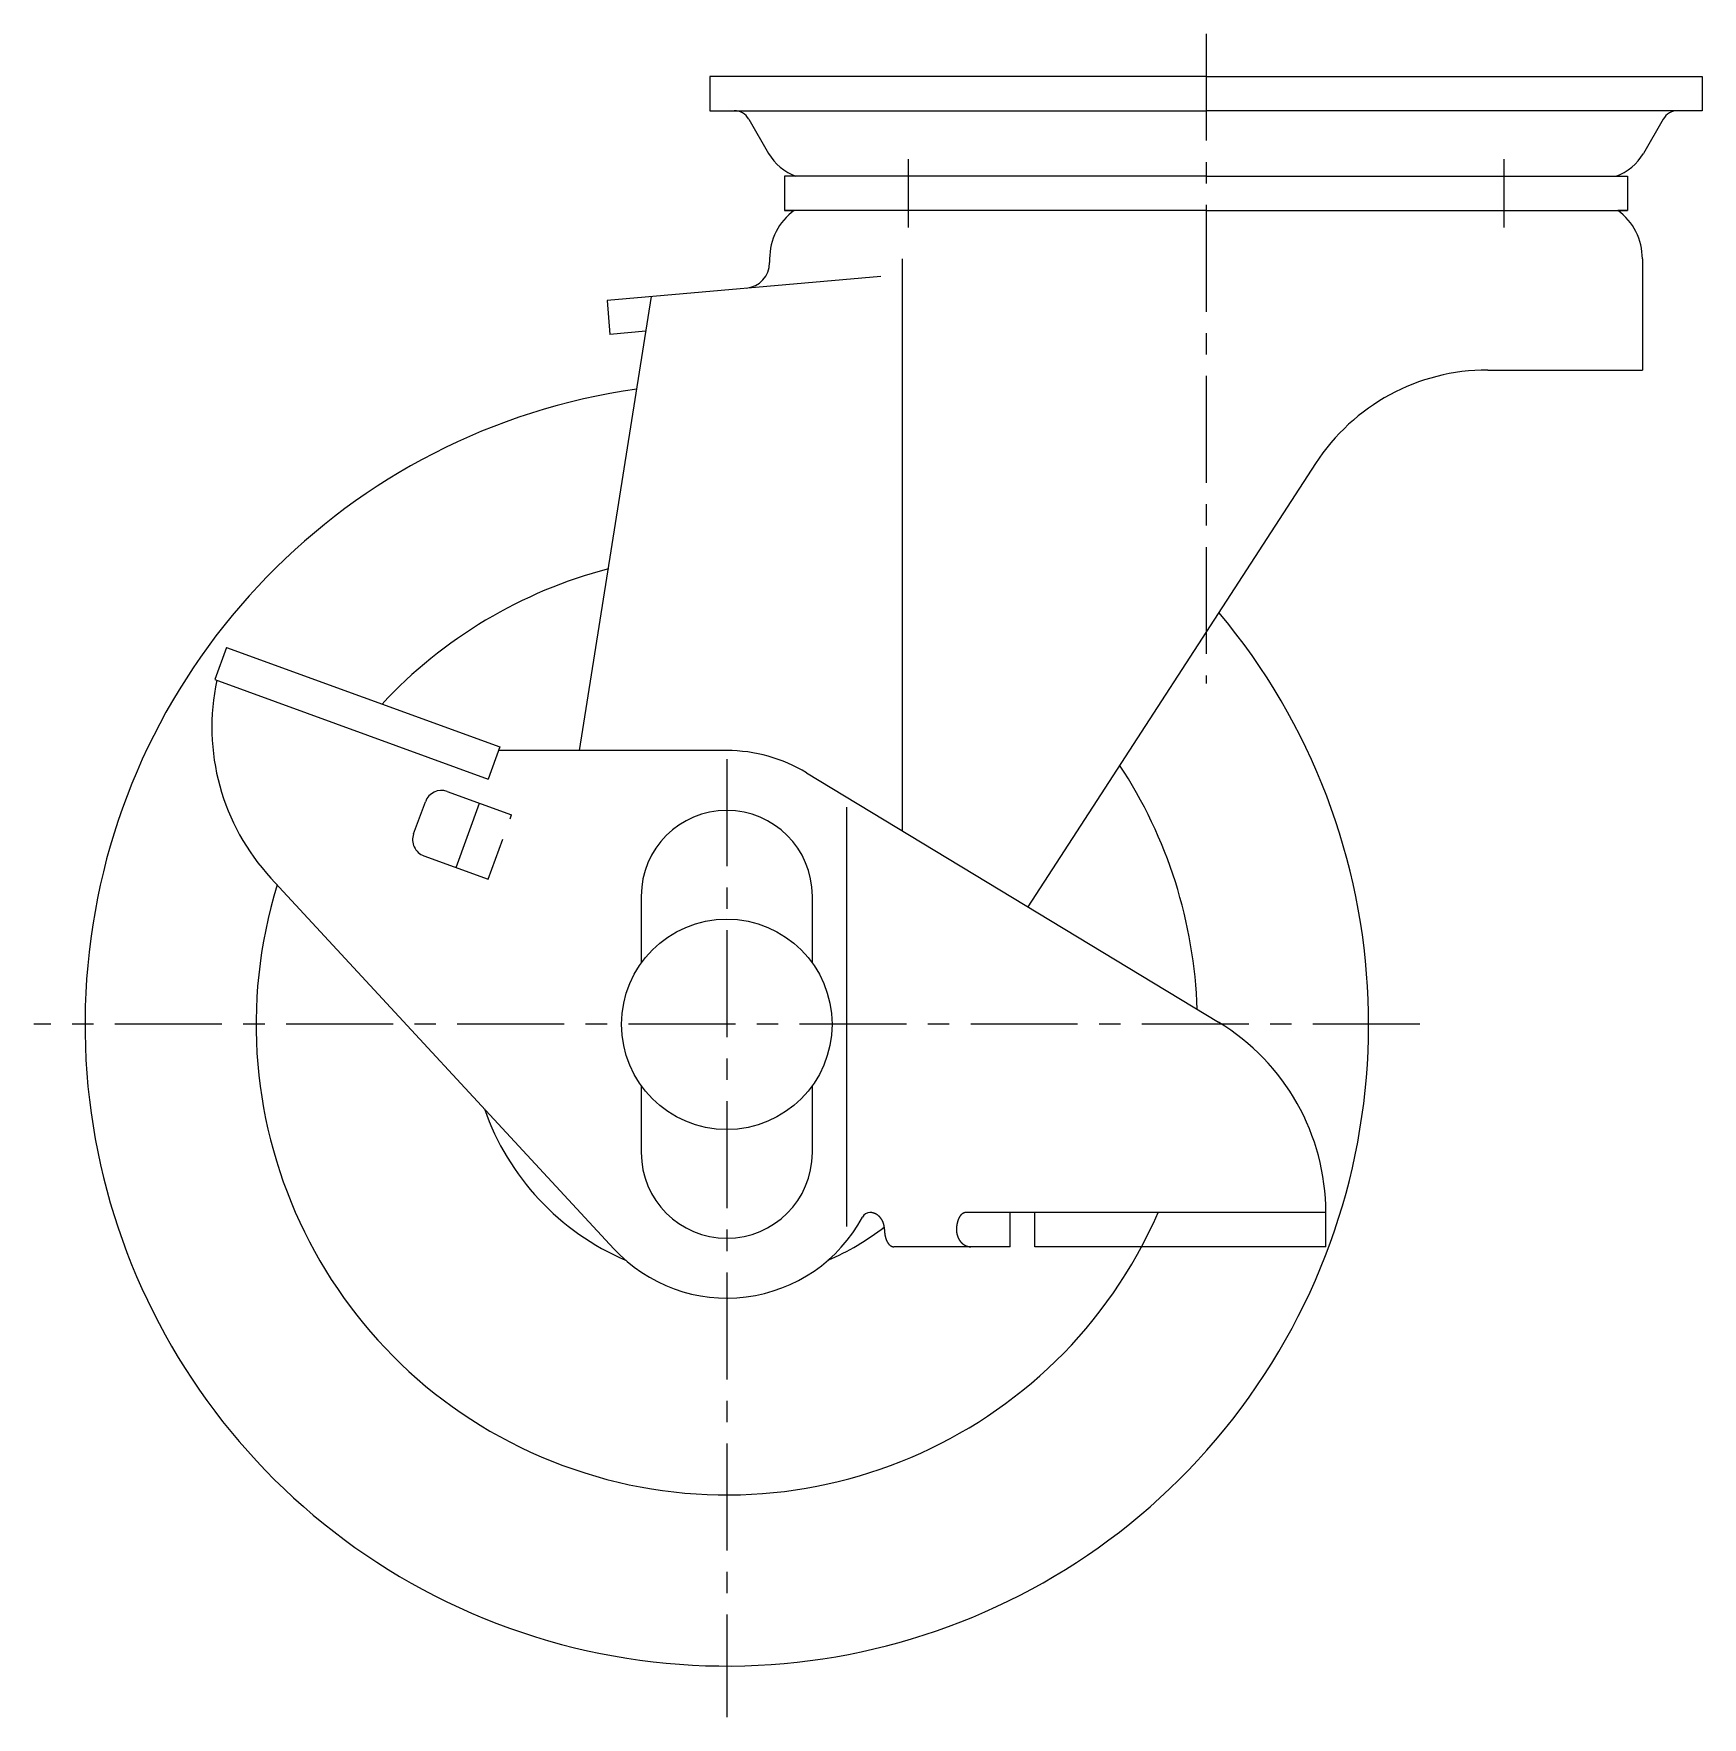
# Model space of a CAD drawing. Extents: x -17 to 219, y -16 to 242.
# Drawn here: x 121.6 to 219.1, y 33.1 to 131.5 of the extents above; entities that cross this region are included whole.
import ezdxf

# ---------------------------------------------------------------- set-up
doc = ezdxf.new("R2010")
doc.units = 0
doc.header["$LTSCALE"] = 5
doc.linetypes.add('CENTER', pattern=[2, 1.25, -0.25, 0.25, -0.25])
doc.linetypes.add('DASHED', pattern=[0.75, 0.5, -0.25])
doc.layers.get('0').update_dxf_attribs({"linetype": 'CONTINUOUS'})
doc.layers.add('CENTER', color=1, linetype='CENTER')

msp = doc.modelspace()

# ---------------------------------------------------------------- linework, layer by layer
at = {"color": 7, "linetype": 'CONTINUOUS'}
for p, q in [((161.080964, 129.008493), (161.080964, 127.008493)), ((190.080964, 129.008493), (161.080964, 129.008493)), ((190.080964, 129.008493), (219.080964, 129.008493)), ((219.080964, 129.008493), (219.080964, 127.008493)), ((161.080964, 127.008493), (190.080964, 127.008493)), ((219.080964, 127.008493), (190.080964, 127.008493)), ((163.371459, 126.508493), (164.52616, 124.508493)), ((216.790469, 126.508493), (215.635768, 124.508493)), ((166.123382, 123.180368), (165.455747, 123.180368)), ((165.455747, 123.180368), (165.455747, 121.180368)), ((190.080964, 123.180368), (165.455747, 123.180368)), ((190.080964, 123.180368), (214.706182, 123.180368)), ((214.038546, 123.180368), (214.706182, 123.180368)), ((214.706182, 123.180368), (214.706182, 121.180368)), ((165.455747, 121.180368), (166.018997, 121.180368)), ((190.080964, 121.180368), (165.455747, 121.180368)), ((190.080964, 121.180368), (214.706182, 121.180368)), ((214.706182, 121.180368), (214.142931, 121.180368)), ((164.580964, 118.352243), (164.580964, 118.126739)), ((172.322586, 118.352243), (172.322586, 84.931539)), ((215.580964, 118.352243), (215.580964, 111.852243)), ((171.074386, 117.320343), (155.080964, 115.9211)), ((153.477999, 89.612243), (157.68094, 116.148569)), ((155.080964, 115.9211), (155.255276, 113.928711)), ((157.358493, 114.112719), (155.255276, 113.928711)), ((206.545775, 111.852243), (215.580964, 111.852243)), ((196.481728, 106.387911), (179.661461, 80.486972)), ((132.851338, 95.637659), (132.167298, 93.758273)), ((132.851338, 95.637659), (148.826112, 89.823316)), ((132.167298, 93.758273), (148.142072, 87.943931)), ((148.826112, 89.823316), (148.142072, 87.943931)), ((162.080964, 89.612243), (148.749288, 89.612243)), ((166.743197, 88.310527), (190.8153, 73.731987)), ((143.783904, 84.741375), (144.467944, 86.62076)), ((145.749657, 87.218432), (149.508427, 85.850352)), ((146.260961, 82.775622), (147.629042, 86.534392)), ((169.080964, 86.310183), (169.080964, 61.790417)), ((144.381576, 83.459662), (148.140347, 82.091581)), ((135.446967, 82.153056), (155.47389, 60.501058)), ((157.080964, 81.112243), (157.080964, 77.193094)), ((167.080964, 77.193094), (167.080964, 81.112243)), ((157.080964, 70.031391), (157.080964, 66.112243)), ((167.080964, 66.112243), (167.080964, 70.031391)), ((170.538347, 62.612243), (170.507114, 62.612243)), ((197.080964, 62.612243), (176.03982, 62.612243)), ((178.633794, 60.612243), (178.633794, 62.612243)), ((180.080964, 60.612243), (180.080964, 62.612243)), ((197.080964, 60.612243), (197.080964, 62.612243)), ((178.633794, 60.612243), (171.835171, 60.612243)), ((197.080964, 60.612243), (180.080964, 60.612243))]:
    msp.add_line(p, q, dxfattribs=at)
at = {"color": 3, "linetype": 'DASHED'}
msp.add_line((148.140347, 82.091581), (149.508427, 85.850352), dxfattribs=at)
at = {"color": 7, "linetype": 'CONTINUOUS'}
for points in [[(171.294, 61.6122, 0), (171.294, 61.6245, 0), (171.294, 61.6368, 0), (171.293, 61.6491, 0), (171.293, 61.6613, 0), (171.292, 61.6736, 0), (171.292, 61.6858, 0), (171.291, 61.698, 0), (171.29, 61.7103, 0), (171.289, 61.7225, 0), (171.288, 61.7347, 0), (171.286, 61.7468, 0), (171.285, 61.759, 0), (171.283, 61.7711, 0), (171.282, 61.7832, 0), (171.28, 61.7953, 0), (171.278, 61.8073, 0), (171.276, 61.8194, 0), (171.274, 61.8313, 0), (171.271, 61.8433, 0), (171.269, 61.8552, 0), (171.266, 61.8671, 0), (171.264, 61.879, 0), (171.261, 61.8908, 0), (171.258, 61.9025, 0), (171.255, 61.9142, 0), (171.252, 61.9259, 0), (171.248, 61.9376, 0), (171.245, 61.9491, 0), (171.241, 61.9607, 0), (171.238, 61.9721, 0), (171.234, 61.9836, 0), (171.23, 61.9949, 0), (171.226, 62.0062, 0), (171.222, 62.0175, 0), (171.218, 62.0287, 0), (171.213, 62.0398, 0), (171.209, 62.0509, 0), (171.204, 62.0619, 0), (171.2, 62.0728, 0), (171.195, 62.0836, 0), (171.19, 62.0944, 0), (171.185, 62.1051, 0), (171.18, 62.1158, 0), (171.174, 62.1263, 0), (171.169, 62.1368, 0), (171.164, 62.1472, 0), (171.158, 62.1576, 0), (171.152, 62.1678, 0), (171.147, 62.178, 0), (171.141, 62.1881, 0), (171.135, 62.198, 0), (171.129, 62.2079, 0), (171.122, 62.2178, 0), (171.116, 62.2275, 0), (171.11, 62.2371, 0), (171.103, 62.2466, 0), (171.097, 62.2561, 0), (171.09, 62.2654, 0), (171.083, 62.2747, 0), (171.076, 62.2838, 0), (171.069, 62.2928, 0), (171.062, 62.3018, 0), (171.055, 62.3106, 0), (171.048, 62.3193, 0), (171.04, 62.328, 0), (171.033, 62.3365, 0), (171.025, 62.3449, 0), (171.018, 62.3532, 0), (171.01, 62.3614, 0), (171.002, 62.3695, 0), (170.995, 62.3774, 0), (170.987, 62.3853, 0), (170.979, 62.393, 0), (170.97, 62.4006, 0), (170.962, 62.4081, 0), (170.954, 62.4155, 0), (170.946, 62.4227, 0), (170.937, 62.4298, 0), (170.929, 62.4368, 0), (170.92, 62.4437, 0), (170.912, 62.4505, 0), (170.903, 62.4571, 0), (170.894, 62.4636, 0), (170.885, 62.47, 0), (170.877, 62.4762, 0), (170.868, 62.4823, 0), (170.859, 62.4883, 0), (170.85, 62.4942, 0), (170.84, 62.4999, 0), (170.831, 62.5055, 0), (170.822, 62.5109, 0), (170.813, 62.5162, 0), (170.803, 62.5214, 0), (170.794, 62.5265, 0), (170.784, 62.5314, 0), (170.775, 62.5361, 0), (170.765, 62.5407, 0), (170.756, 62.5452, 0), (170.746, 62.5496, 0), (170.736, 62.5538, 0), (170.727, 62.5579, 0), (170.717, 62.5618, 0), (170.707, 62.5655, 0), (170.697, 62.5692, 0), (170.687, 62.5727, 0), (170.677, 62.576, 0), (170.667, 62.5792, 0), (170.657, 62.5823, 0), (170.647, 62.5852, 0), (170.637, 62.5879, 0), (170.627, 62.5906, 0), (170.617, 62.593, 0), (170.607, 62.5953, 0), (170.597, 62.5975, 0), (170.587, 62.5995, 0), (170.576, 62.6014, 0), (170.566, 62.6031, 0), (170.556, 62.6047, 0), (170.546, 62.6061, 0), (170.536, 62.6074, 0), (170.525, 62.6086, 0), (170.515, 62.6095, 0), (170.505, 62.6104, 0), (170.494, 62.611, 0), (170.484, 62.6116, 0), (170.474, 62.6119, 0), (170.463, 62.6122, 0), (170.453, 62.6122, 0)], [(176.04, 62.6122, 0), (176.033, 62.6122, 0), (176.027, 62.6119, 0), (176.02, 62.6116, 0), (176.013, 62.611, 0), (176.007, 62.6104, 0), (176, 62.6095, 0), (175.993, 62.6086, 0), (175.987, 62.6074, 0), (175.98, 62.6061, 0), (175.974, 62.6047, 0), (175.967, 62.6031, 0), (175.96, 62.6014, 0), (175.954, 62.5995, 0), (175.947, 62.5975, 0), (175.941, 62.5953, 0), (175.934, 62.593, 0), (175.928, 62.5906, 0), (175.921, 62.5879, 0), (175.915, 62.5852, 0), (175.908, 62.5823, 0), (175.902, 62.5792, 0), (175.895, 62.576, 0), (175.889, 62.5727, 0), (175.883, 62.5692, 0), (175.876, 62.5655, 0), (175.87, 62.5618, 0), (175.864, 62.5579, 0), (175.858, 62.5538, 0), (175.851, 62.5496, 0), (175.845, 62.5452, 0), (175.839, 62.5407, 0), (175.833, 62.5361, 0), (175.827, 62.5314, 0), (175.821, 62.5265, 0), (175.814, 62.5214, 0), (175.808, 62.5162, 0), (175.802, 62.5109, 0), (175.797, 62.5055, 0), (175.791, 62.4999, 0), (175.785, 62.4942, 0), (175.779, 62.4883, 0), (175.773, 62.4823, 0), (175.767, 62.4762, 0), (175.762, 62.47, 0), (175.756, 62.4636, 0), (175.75, 62.4571, 0), (175.745, 62.4505, 0), (175.739, 62.4437, 0), (175.734, 62.4368, 0), (175.728, 62.4298, 0), (175.723, 62.4227, 0), (175.717, 62.4155, 0), (175.712, 62.4081, 0), (175.707, 62.4006, 0), (175.702, 62.393, 0), (175.697, 62.3853, 0), (175.691, 62.3774, 0), (175.686, 62.3695, 0), (175.681, 62.3614, 0), (175.676, 62.3532, 0), (175.672, 62.3449, 0), (175.667, 62.3365, 0), (175.662, 62.328, 0), (175.657, 62.3193, 0), (175.653, 62.3106, 0), (175.648, 62.3018, 0), (175.643, 62.2928, 0), (175.639, 62.2838, 0), (175.634, 62.2747, 0), (175.63, 62.2654, 0), (175.626, 62.2561, 0), (175.622, 62.2466, 0), (175.617, 62.2371, 0), (175.613, 62.2275, 0), (175.609, 62.2178, 0), (175.605, 62.2079, 0), (175.601, 62.198, 0), (175.597, 62.1881, 0), (175.594, 62.178, 0), (175.59, 62.1678, 0), (175.586, 62.1576, 0), (175.583, 62.1472, 0), (175.579, 62.1368, 0), (175.576, 62.1263, 0), (175.572, 62.1158, 0), (175.569, 62.1051, 0), (175.566, 62.0944, 0), (175.563, 62.0836, 0), (175.559, 62.0728, 0), (175.556, 62.0619, 0), (175.554, 62.0509, 0), (175.551, 62.0398, 0), (175.548, 62.0287, 0), (175.545, 62.0175, 0), (175.542, 62.0062, 0), (175.54, 61.9949, 0), (175.537, 61.9836, 0), (175.535, 61.9721, 0), (175.533, 61.9607, 0), (175.53, 61.9491, 0), (175.528, 61.9376, 0), (175.526, 61.9259, 0), (175.524, 61.9142, 0), (175.522, 61.9025, 0), (175.52, 61.8908, 0), (175.518, 61.879, 0), (175.517, 61.8671, 0), (175.515, 61.8552, 0), (175.513, 61.8433, 0), (175.512, 61.8313, 0), (175.51, 61.8194, 0), (175.509, 61.8073, 0), (175.508, 61.7953, 0), (175.507, 61.7832, 0), (175.506, 61.7711, 0), (175.505, 61.759, 0), (175.504, 61.7468, 0), (175.503, 61.7347, 0), (175.502, 61.7225, 0), (175.501, 61.7103, 0), (175.501, 61.698, 0), (175.5, 61.6858, 0), (175.5, 61.6736, 0), (175.499, 61.6613, 0), (175.499, 61.6491, 0), (175.499, 61.6368, 0), (175.499, 61.6245, 0), (175.499, 61.6122, 0)], [(171.294, 61.6122, 0), (171.294, 61.6, 0), (171.294, 61.5877, 0), (171.294, 61.5754, 0), (171.295, 61.5632, 0), (171.295, 61.5509, 0), (171.295, 61.5387, 0), (171.296, 61.5264, 0), (171.297, 61.5142, 0), (171.297, 61.502, 0), (171.298, 61.4898, 0), (171.299, 61.4777, 0), (171.3, 61.4655, 0), (171.301, 61.4534, 0), (171.302, 61.4413, 0), (171.303, 61.4292, 0), (171.304, 61.4172, 0), (171.306, 61.4051, 0), (171.307, 61.3931, 0), (171.309, 61.3812, 0), (171.31, 61.3693, 0), (171.312, 61.3574, 0), (171.314, 61.3455, 0), (171.315, 61.3337, 0), (171.317, 61.322, 0), (171.319, 61.3102, 0), (171.321, 61.2986, 0), (171.323, 61.2869, 0), (171.326, 61.2754, 0), (171.328, 61.2638, 0), (171.33, 61.2523, 0), (171.333, 61.2409, 0), (171.335, 61.2296, 0), (171.338, 61.2183, 0), (171.34, 61.207, 0), (171.343, 61.1958, 0), (171.346, 61.1847, 0), (171.349, 61.1736, 0), (171.352, 61.1626, 0), (171.355, 61.1517, 0), (171.358, 61.1408, 0), (171.361, 61.1301, 0), (171.364, 61.1193, 0), (171.368, 61.1087, 0), (171.371, 61.0981, 0), (171.374, 61.0877, 0), (171.378, 61.0772, 0), (171.382, 61.0669, 0), (171.385, 61.0567, 0), (171.389, 61.0465, 0), (171.393, 61.0364, 0), (171.397, 61.0264, 0), (171.401, 61.0165, 0), (171.405, 61.0067, 0), (171.409, 60.997, 0), (171.413, 60.9874, 0), (171.417, 60.9778, 0), (171.421, 60.9684, 0), (171.425, 60.9591, 0), (171.43, 60.9498, 0), (171.434, 60.9407, 0), (171.439, 60.9316, 0), (171.443, 60.9227, 0), (171.448, 60.9139, 0), (171.453, 60.9051, 0), (171.457, 60.8965, 0), (171.462, 60.888, 0), (171.467, 60.8796, 0), (171.472, 60.8713, 0), (171.477, 60.8631, 0), (171.482, 60.855, 0), (171.487, 60.8471, 0), (171.492, 60.8392, 0), (171.497, 60.8315, 0), (171.502, 60.8239, 0), (171.508, 60.8164, 0), (171.513, 60.809, 0), (171.518, 60.8018, 0), (171.524, 60.7947, 0), (171.529, 60.7877, 0), (171.535, 60.7808, 0), (171.54, 60.774, 0), (171.546, 60.7674, 0), (171.551, 60.7609, 0), (171.557, 60.7545, 0), (171.563, 60.7483, 0), (171.568, 60.7422, 0), (171.574, 60.7362, 0), (171.58, 60.7303, 0), (171.586, 60.7246, 0), (171.592, 60.719, 0), (171.598, 60.7136, 0), (171.604, 60.7083, 0), (171.61, 60.7031, 0), (171.616, 60.698, 0), (171.622, 60.6931, 0), (171.628, 60.6884, 0), (171.634, 60.6837, 0), (171.64, 60.6793, 0), (171.647, 60.6749, 0), (171.653, 60.6707, 0), (171.659, 60.6666, 0), (171.665, 60.6627, 0), (171.672, 60.6589, 0), (171.678, 60.6553, 0), (171.684, 60.6518, 0), (171.691, 60.6485, 0), (171.697, 60.6453, 0), (171.704, 60.6422, 0), (171.71, 60.6393, 0), (171.717, 60.6365, 0), (171.723, 60.6339, 0), (171.73, 60.6315, 0), (171.736, 60.6291, 0), (171.743, 60.627, 0), (171.749, 60.6249, 0), (171.756, 60.6231, 0), (171.762, 60.6213, 0), (171.769, 60.6198, 0), (171.776, 60.6183, 0), (171.782, 60.6171, 0), (171.789, 60.6159, 0), (171.795, 60.615, 0), (171.802, 60.6141, 0), (171.809, 60.6134, 0), (171.815, 60.6129, 0), (171.822, 60.6125, 0), (171.829, 60.6123, 0), (171.835, 60.6122, 0)], [(175.499, 61.6122, 0), (175.499, 61.6, 0), (175.499, 61.5877, 0), (175.499, 61.5754, 0), (175.5, 61.5632, 0), (175.5, 61.5509, 0), (175.501, 61.5387, 0), (175.502, 61.5264, 0), (175.503, 61.5142, 0), (175.504, 61.502, 0), (175.505, 61.4898, 0), (175.506, 61.4777, 0), (175.508, 61.4655, 0), (175.509, 61.4534, 0), (175.511, 61.4413, 0), (175.513, 61.4292, 0), (175.515, 61.4172, 0), (175.517, 61.4051, 0), (175.519, 61.3931, 0), (175.521, 61.3812, 0), (175.524, 61.3693, 0), (175.526, 61.3574, 0), (175.529, 61.3455, 0), (175.532, 61.3337, 0), (175.535, 61.322, 0), (175.538, 61.3102, 0), (175.541, 61.2986, 0), (175.544, 61.2869, 0), (175.548, 61.2754, 0), (175.551, 61.2638, 0), (175.555, 61.2523, 0), (175.559, 61.2409, 0), (175.563, 61.2296, 0), (175.567, 61.2183, 0), (175.571, 61.207, 0), (175.575, 61.1958, 0), (175.579, 61.1847, 0), (175.584, 61.1736, 0), (175.588, 61.1626, 0), (175.593, 61.1517, 0), (175.598, 61.1408, 0), (175.603, 61.1301, 0), (175.608, 61.1193, 0), (175.613, 61.1087, 0), (175.618, 61.0981, 0), (175.624, 61.0877, 0), (175.629, 61.0772, 0), (175.635, 61.0669, 0), (175.64, 61.0567, 0), (175.646, 61.0465, 0), (175.652, 61.0364, 0), (175.658, 61.0264, 0), (175.664, 61.0165, 0), (175.67, 61.0067, 0), (175.677, 60.997, 0), (175.683, 60.9874, 0), (175.69, 60.9778, 0), (175.696, 60.9684, 0), (175.703, 60.9591, 0), (175.71, 60.9498, 0), (175.717, 60.9407, 0), (175.723, 60.9316, 0), (175.731, 60.9227, 0), (175.738, 60.9139, 0), (175.745, 60.9051, 0), (175.752, 60.8965, 0), (175.76, 60.888, 0), (175.767, 60.8796, 0), (175.775, 60.8713, 0), (175.783, 60.8631, 0), (175.79, 60.855, 0), (175.798, 60.8471, 0), (175.806, 60.8392, 0), (175.814, 60.8315, 0), (175.822, 60.8239, 0), (175.83, 60.8164, 0), (175.839, 60.809, 0), (175.847, 60.8018, 0), (175.855, 60.7947, 0), (175.864, 60.7877, 0), (175.872, 60.7808, 0), (175.881, 60.774, 0), (175.89, 60.7674, 0), (175.898, 60.7609, 0), (175.907, 60.7545, 0), (175.916, 60.7483, 0), (175.925, 60.7422, 0), (175.934, 60.7362, 0), (175.943, 60.7303, 0), (175.952, 60.7246, 0), (175.962, 60.719, 0), (175.971, 60.7136, 0), (175.98, 60.7083, 0), (175.989, 60.7031, 0), (175.999, 60.698, 0), (176.008, 60.6931, 0), (176.018, 60.6884, 0), (176.027, 60.6837, 0), (176.037, 60.6793, 0), (176.047, 60.6749, 0), (176.056, 60.6707, 0), (176.066, 60.6666, 0), (176.076, 60.6627, 0), (176.086, 60.6589, 0), (176.095, 60.6553, 0), (176.105, 60.6518, 0), (176.115, 60.6485, 0), (176.125, 60.6453, 0), (176.135, 60.6422, 0), (176.145, 60.6393, 0), (176.155, 60.6365, 0), (176.165, 60.6339, 0), (176.176, 60.6315, 0), (176.186, 60.6291, 0), (176.196, 60.627, 0), (176.206, 60.6249, 0), (176.216, 60.6231, 0), (176.226, 60.6213, 0), (176.237, 60.6198, 0), (176.247, 60.6183, 0), (176.257, 60.6171, 0), (176.267, 60.6159, 0), (176.278, 60.615, 0), (176.288, 60.6141, 0), (176.298, 60.6134, 0), (176.309, 60.6129, 0), (176.319, 60.6125, 0), (176.329, 60.6123, 0), (176.34, 60.6122, 0)]]:
    msp.add_polyline3d(points, dxfattribs=at)
msp.add_circle((162.080964, 73.612243), 6.15, dxfattribs=at)
for centre, radius, start, end in [((162.505434, 126.008493), 1, 30, 90), ((217.656494, 126.008493), 1, 90, 150), ((167.124236, 126.008493), 3, 210, 250.511476), ((213.037692, 126.008493), 3, 289.488524, 330), ((168.080964, 118.352243), 3.5, 126.095543, 180), ((212.080964, 118.352243), 3.5, 0, 53.904457), ((163.080964, 118.126739), 1.5, 275, 0), ((206.545775, 99.852243), 12, 90, 147), ((162.080964, 73.612243), 37.5, 98.057624, 39.942376), ((162.080964, 73.612243), 27.5, 104.578178, 137.102055), ((144.990517, 90.980323), 13, 167.849282, 222.76715), ((162.080964, 80.612243), 9, 58.800076, 90), ((162.080964, 73.612243), 27.5, 1.824876, 33.421822), ((145.407637, 86.27874), 1, 70, 160), ((162.080964, 81.112243), 5, 0, 180), ((144.723596, 84.399354), 1, 160, 250), ((162.080964, 73.612243), 27.5, 162.774713, 336.421822), ((184.080964, 62.612243), 13, 0, 58.800076), ((162.080964, 73.612243), 15, 199.240749, 246.787245), ((162.080964, 66.112243), 5, 180, 0), ((162.080964, 66.612243), 9, 222.76715, 331.726286), ((170.447564, 62.112243), 0.5, 90, 151.726286), ((162.080964, 73.612243), 15, 293.212755, 307.845004), ((162.080964, 73.612243), 15, 293.212755, 307.845004)]:
    msp.add_arc(centre, radius, start, end, dxfattribs=at)
at = {"layer": 'CENTER', "color": 1, "linetype": 'CENTER'}
for p, q in [((190.080964, 131.508493), (190.080964, 93.531598)), ((172.680964, 124.180368), (172.680964, 120.180368)), ((207.480964, 124.180368), (207.480964, 120.180368)), ((162.080964, 89.112243), (162.080964, 33.112243)), ((202.580964, 73.612243), (121.580964, 73.612243))]:
    msp.add_line(p, q, dxfattribs=at)

doc.saveas('drawing.dxf')
